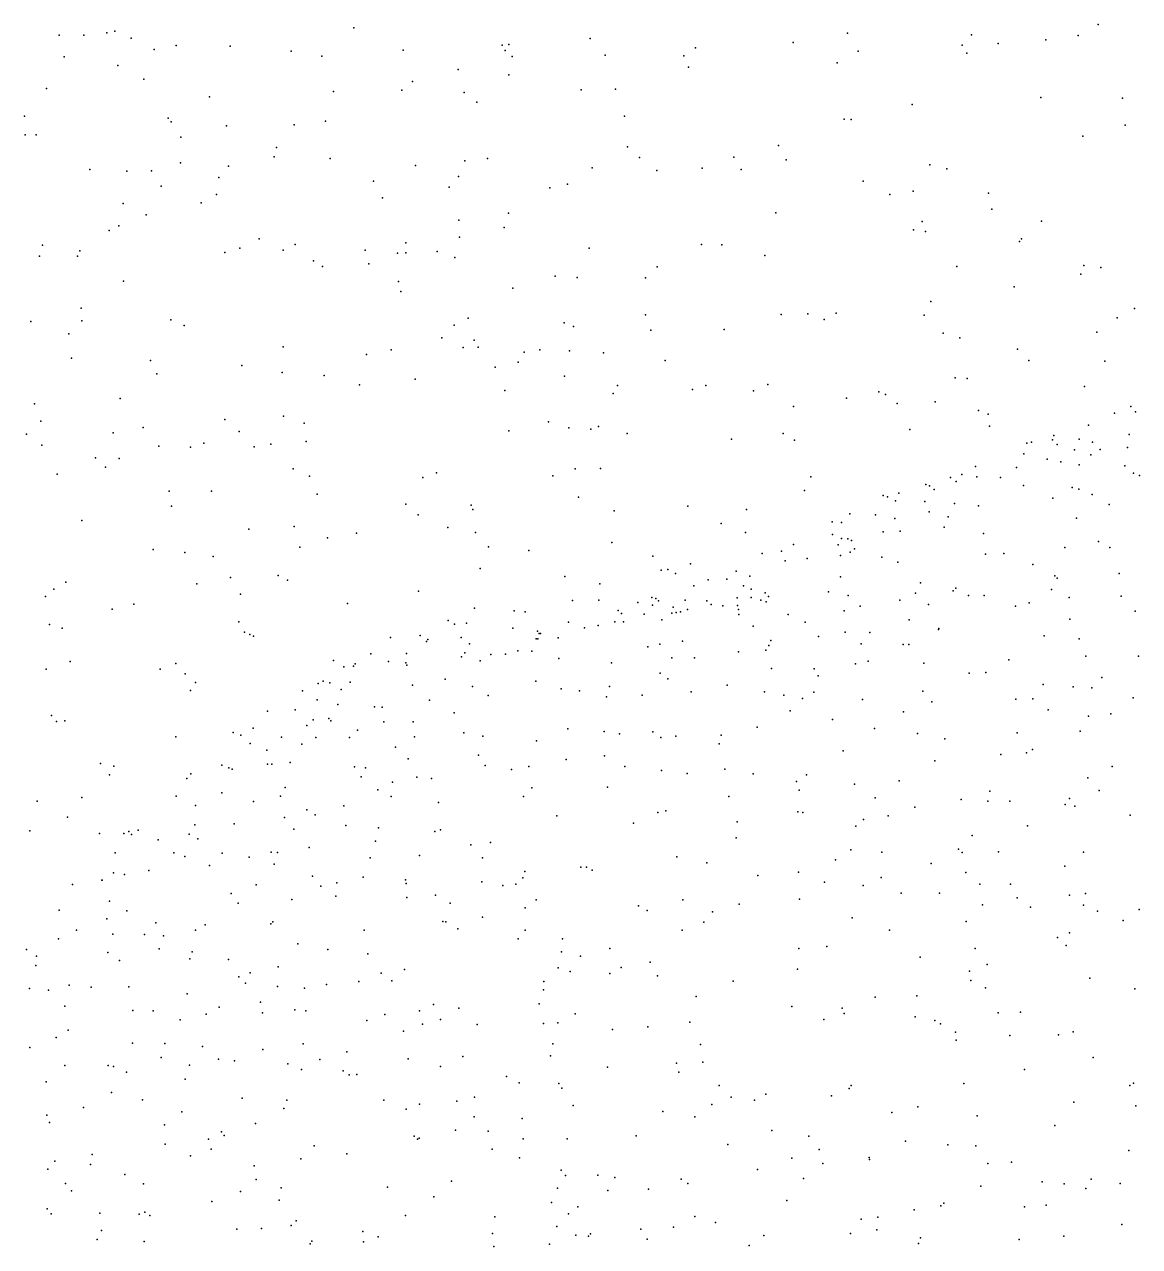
# Model space of a CAD drawing. Header units: metres. Extents: x -25 to 25, y -27.8 to 27.8.
# Drawn here: x -3.289 to -1.742, y 5.102 to 6.797 of the extents above; entities that cross this region are included whole.
import ezdxf

# ---------------------------------------------------------------- set-up
doc = ezdxf.new("R2010")
doc.units = ezdxf.units.M

msp = doc.modelspace()

# ---------------------------------------------------------------- linework, layer by layer
for p in [(-1.7995, 6.7968, 4.3699), (-3.241, 6.7821, 17.5707), (-3.2067, 6.7817, 12.7308), (-3.1748, 6.7853, 17.7576), (-3.1639, 6.7876, 21.8971), (-2.8321, 6.7922, 13.2027), (-2.1474, 6.7848, 25.7319), (-1.9754, 6.7824, -19.905), (-1.827, 6.7816, 25.6664), (-3.141, 6.7779, 20.6664), (-3.1092, 6.7619, 15.2514), (-3.0788, 6.7674, 22.5013), (-3.0039, 6.7667, 13.02), (-2.6263, 6.7682, 14.7995), (-2.6171, 6.769, -20.0578), (-2.5042, 6.7773, -18.1023), (-2.358, 6.7645, 20.5573), (-2.2226, 6.7716, 14.3454), (-1.988, 6.7681, 4.4865), (-1.9384, 6.7704, 13.8063), (-1.872, 6.7756, 14.2239), (-3.234, 6.7518, 23.1306), (-2.9191, 6.7596, 20.6162), (-2.8767, 6.7526, 21.5471), (-2.7638, 6.7609, -18.1883), (-2.622, 6.7605, 20.5786), (-2.6126, 6.7525, -18.4006), (-2.4836, 6.754, 25.7606), (-2.3743, 6.7535, 13.5535), (-2.1323, 6.7596, -23.4718), (-1.9817, 6.757, 9.2535), (-3.1593, 6.74, 18.3491), (-2.6874, 6.7343, 13.3138), (-2.3677, 6.7376, -18.3266), (-2.1615, 6.7437, -18.1307), (-3.1236, 6.7208, 4.5446), (-2.7506, 6.7176, -18.5829), (-2.6171, 6.7269, -22.9978), (-3.2584, 6.7078, 17.3659), (-3.0323, 6.6965, 18.0923), (-2.8605, 6.704, -16.0932), (-2.7655, 6.7058, 15.0939), (-2.6789, 6.7022, 4.6261), (-2.5166, 6.706, 13.4532), (-2.4692, 6.7072, -18.6719), (-1.8788, 6.6954, -18.0441), (-1.7655, 6.6946, 8.7499), (-2.6615, 6.6888, 21.3919), (-2.0574, 6.6858, 14.2565), (-3.2891, 6.6696, 12.6229), (-3.0896, 6.6669, 25.9035), (-3.0854, 6.6618, 22.321), (-2.8712, 6.6626, -20.6759), (-2.4567, 6.6694, 4.6607), (-2.1518, 6.6654, -18.3534), (-2.1421, 6.665, 21.0223), (-3.2882, 6.6437, -15.212), (-3.2727, 6.6435, -23.0026), (-3.0087, 6.6562, -21.0591), (-2.915, 6.6574, 22.6298), (-1.7618, 6.657, 13.8939), (-3.072, 6.6404, -18.4324), (-2.9394, 6.6263, 15.2829), (-2.4526, 6.6273, 21.237), (-2.243, 6.6289, 13.7143), (-1.8207, 6.6418, 20.3903), (-2.9424, 6.6131, 22.4822), (-2.865, 6.611, -11.2432), (-2.6467, 6.6108, 14.9761), (-2.436, 6.6121, -22.9964), (-2.305, 6.6128, 21.1365), (-3.1985, 6.5955, -11.3154), (-3.1471, 6.5933, -21.2441), (-3.1127, 6.5938, 12.849), (-3.0726, 6.6049, 22.1466), (-3.0061, 6.6005, 12.9985), (-2.7466, 6.6014, 25.7793), (-2.6782, 6.6076, -16.1661), (-2.5013, 6.5981, -10.9365), (-2.4116, 6.5942, 13.5725), (-2.3488, 6.5973, -19.9661), (-2.2946, 6.5955, -18.7877), (-2.2323, 6.609, 25.6584), (-2.0331, 6.6023, 9.0333), (-2.0095, 6.5968, -10.6422), (-3.0195, 6.5846, -18.663), (-2.805, 6.5795, 13.2132), (-2.687, 6.586, -11.1158), (-2.1254, 6.5794, 20.4406), (-3.0992, 6.5726, 17.7638), (-3.0227, 6.5612, 17.9993), (-2.6997, 6.5713, 21.5406), (-2.5602, 6.5701, 21.386), (-2.5358, 6.5754, 14.7395), (-2.0883, 6.561, 13.8478), (-2.0562, 6.5656, 25.6037), (-1.9518, 6.5628, -18.312), (-3.1522, 6.5485, 15.342), (-3.044, 6.5496, 22.9861), (-2.7924, 6.5565, 22.8047), (-3.1201, 6.5326, 18.2965), (-2.6865, 6.5254, 15.166), (-2.6176, 6.5351, 20.5843), (-2.2466, 6.5356, 14.3948), (-1.9469, 6.5407, 20.986), (-3.1716, 6.5112, 4.4368), (-3.1581, 6.5176, 20.6387), (-2.6237, 6.5153, 13.3822), (-2.0555, 6.5121, 14.2669), (-2.0437, 6.5237, 4.3879), (-2.039, 6.5096, -23.4528), (-1.8779, 6.5241, 9.128), (-2.9633, 6.4997, -22.8811), (-2.9136, 6.4918, 25.798), (-2.7598, 6.4938, 4.4953), (-2.6853, 6.5018, 22.579), (-2.3498, 6.4916, 20.5294), (-2.3217, 6.4914, 25.6049), (-1.9085, 6.4956, 13.9205), (-1.9056, 6.4997, 25.5329), (-3.2682, 6.4753, 25.8158), (-3.264, 6.4906, -11.0777), (-3.2156, 6.4754, 17.3304), (-3.2121, 6.4828, 23.1013), (-3.0111, 6.4805, -16.08), (-2.9903, 6.4865, -15.6188), (-2.9302, 6.4836, 4.4499), (-2.8163, 6.484, 22.401), (-2.7716, 6.4797, 21.7375), (-2.76, 6.4799, -19.0141), (-2.7166, 6.4818, -20.3792), (-2.5055, 6.4865, 25.647), (-2.2617, 6.4762, 13.7347), (-2.8881, 6.4689, 21.9754), (-2.8755, 6.4612, 22.235), (-2.8112, 6.4647, 15.3264), (-2.6921, 6.4735, 25.7041), (-2.4114, 6.4608, 4.5401), (-1.9954, 6.461, 20.4185), (-1.8191, 6.4627, 20.3796), (-1.7959, 6.4599, 4.1556), (-3.1518, 6.4408, 17.4996), (-2.7701, 6.4405, 20.6703), (-2.5526, 6.4478, 14.8494), (-2.5221, 6.4461, -20.1186), (-2.4276, 6.4454, 22.6668), (-1.8235, 6.4506, -23.6933), (-2.767, 6.4265, -22.758), (-2.6114, 6.431, -16.2735), (-1.9161, 6.4331, -19.8756), (-2.0317, 6.4127, 25.5117), (-3.2102, 6.4034, -22.8378), (-2.6734, 6.3894, 22.3342), (-2.4274, 6.3943, 14.6461), (-2.2393, 6.3947, 22.7035), (-2.2021, 6.3955, 25.5321), (-2.1631, 6.3963, 4.4213), (-2.041, 6.3936, 21.0648), (-1.7729, 6.3899, 20.9865), (-1.7489, 6.4027, 14.235), (-3.28, 6.3851, 4.3845), (-3.2093, 6.3856, -16.0198), (-3.0861, 6.3872, 17.6393), (-3.0673, 6.3795, 20.7209), (-2.693, 6.3799, 21.8657), (-2.5403, 6.383, 22.4277), (-2.5273, 6.3781, 20.6331), (-2.42, 6.3728, 22.8181), (-2.3184, 6.3738, -19.1527), (-2.1797, 6.3875, -19.8491), (-3.2276, 6.3677, 12.7081), (-2.71, 6.3621, 4.4192), (-2.6651, 6.3588, -15.9973), (-2.0146, 6.3689, 13.9135), (-1.9914, 6.3623, -18.8874), (-1.8015, 6.3703, 25.4368), (-2.9301, 6.3499, 13.0419), (-2.8145, 6.3393, 13.1688), (-2.7802, 6.3457, 22.8985), (-2.6802, 6.3487, -11.1186), (-2.6597, 6.3491, 22.1553), (-2.5957, 6.3425, 15.1018), (-2.5741, 6.3456, 21.6278), (-2.5328, 6.3441, 4.4542), (-2.4856, 6.3413, -16.1104), (-1.9113, 6.3464, 8.8428), (-3.224, 6.3342, 17.1941), (-3.114, 6.3306, -15.2993), (-2.9874, 6.3237, 4.363), (-2.6358, 6.3215, 20.7332), (-2.6039, 6.3286, 13.3998), (-2.4002, 6.3308, 21.3599), (-1.8957, 6.331, 20.4452), (-1.79, 6.3298, -18.5458), (-3.1056, 6.3124, -10.8058), (-2.9314, 6.3141, -19.0897), (-2.8731, 6.3102, -21.0633), (-2.7469, 6.3051, -20.5264), (-2.5398, 6.309, 22.2815), (-1.9978, 6.3069, -23.4043), (-1.981, 6.306, 14.3037), (-2.8244, 6.297, 15.4617), (-2.6224, 6.2893, 15.2821), (-2.4662, 6.2962, -19.3606), (-2.3622, 6.2908, 20.6742), (-2.3437, 6.296, -16.3883), (-2.2777, 6.2886, 21.2148), (-2.2576, 6.2976, -19.4581), (-1.8182, 6.2948, 9.0472), (-3.2749, 6.2707, -18.7017), (-3.1562, 6.278, 15.5497), (-2.4725, 6.2851, 21.4941), (-2.1484, 6.2786, 22.8338), (-2.1036, 6.2873, -19.2562), (-2.0947, 6.2836, 4.3353), (-2.0783, 6.2713, 20.5752), (-2.0256, 6.2737, 25.4447), (-2.9299, 6.2538, 17.9522), (-2.222, 6.2672, 22.5531), (-1.9654, 6.2616, -19.6845), (-1.952, 6.2566, 21.0665), (-1.7768, 6.2576, 27.8981), (-1.7539, 6.2671, 27.7906), (-1.7477, 6.2594, 28.0473), (-3.2662, 6.2466, 17.0711), (-3.1243, 6.2381, 17.3682), (-3.0113, 6.2492, -22.6691), (-2.9009, 6.2438, 25.6802), (-2.5619, 6.2457, 21.772), (-2.5338, 6.2375, 25.5562), (-2.4926, 6.2392, -20.0127), (-1.9504, 6.2398, -10.8049), (-1.8127, 6.2411, 27.73), (-3.2862, 6.2286, -22.679), (-3.1658, 6.2303, -18.9479), (-2.991, 6.2322, 17.7736), (-2.6172, 6.2333, -10.913), (-2.5034, 6.2357, 15.0027), (-2.453, 6.2296, 22.8652), (-2.3081, 6.2217, 4.4104), (-2.2363, 6.2294, 14.523), (-2.2209, 6.2203, 13.7635), (-2.0608, 6.2349, -23.2084), (-1.8627, 6.2206, 28.0702), (-1.861, 6.2269, 27.8781), (-1.8258, 6.2218, 28.1758), (-1.7564, 6.2281, 28.2631), (-3.265, 6.2133, -15.1937), (-3.1028, 6.212, 12.8029), (-3.0589, 6.2108, 17.5604), (-3.0403, 6.2163, -16.0405), (-2.9705, 6.2113, 23.0191), (-2.9472, 6.2146, -21.4195), (-2.8982, 6.2183, -10.8525), (-1.8982, 6.216, 27.7172), (-1.8921, 6.2174, 27.9638), (-1.8565, 6.2141, 14.3391), (-1.8325, 6.2067, 25.3609), (-1.8071, 6.2174, 27.4772), (-1.7968, 6.2072, 28.4233), (-1.7587, 6.21, 27.3905), (-3.1906, 6.1958, 20.8041), (-3.1576, 6.1949, 23.0967), (-1.9025, 6.2013, 28.2878), (-1.87, 6.1942, 28.4674), (-1.8512, 6.1902, 13.9289), (-1.8259, 6.1862, 28.5877), (-1.8097, 6.2002, 4.0711), (-3.2439, 6.173, 4.3397), (-3.1765, 6.1831, -10.5319), (-2.9164, 6.1804, -15.5857), (-2.8934, 6.1706, 18.1132), (-2.7172, 6.1749, 13.2292), (-2.5558, 6.1707, -16.3285), (-2.525, 6.1805, 20.9078), (-2.4901, 6.181, 22.0901), (-2.198, 6.1695, -22.901), (-1.9887, 6.1726, 28.2658), (-1.9698, 6.1838, 27.9707), (-1.9676, 6.1695, 28.4739), (-1.9128, 6.1822, 27.4699), (-1.7625, 6.1846, -18.9435), (-1.7506, 6.1745, 27.2584), (-1.742, 6.1714, 28.7142), (-2.7363, 6.1685, -15.7945), (-2.0385, 6.159, 14.4236), (-2.0335, 6.1569, 28.024), (-2.0268, 6.1518, 27.7889), (-2.0041, 6.1686, 27.8852), (-1.9963, 6.163, 27.6762), (-1.9348, 6.1684, 28.5856), (-1.9032, 6.1576, 28.7059), (-1.8354, 6.1545, 27.2756), (-1.8263, 6.1525, -19.5546), (-3.0885, 6.1497, 15.6341), (-3.0294, 6.1498, 20.8896), (-2.8829, 6.1456, 4.3247), (-2.5204, 6.1415, 15.219), (-2.207, 6.1506, 20.8145), (-2.0978, 6.1436, 13.8329), (-2.0918, 6.1419, 28.2448), (-2.0804, 6.1363, 27.9345), (-2.0759, 6.1466, 28.1229), (-2.0399, 6.1352, 28.6105), (-1.8624, 6.14, 28.801), (-1.8079, 6.1451, -19.1828), (-3.0852, 6.1287, -21.7006), (-2.7601, 6.1315, 22.958), (-2.6693, 6.1303, -22.3606), (-2.6671, 6.1242, 25.5814), (-2.471, 6.1223, 21.8621), (-2.3689, 6.1287, 20.9372), (-2.2871, 6.1242, 22.3626), (-2.144, 6.118, 28.4221), (-2.0341, 6.1211, -16.161), (-1.9988, 6.1323, 28.6907), (-1.9655, 6.1291, 4.1887), (-1.7841, 6.131, 28.8406), (-3.2094, 6.1087, 17.1648), (-2.7428, 6.1167, 15.5137), (-2.3227, 6.1047, 22.8954), (-2.1687, 6.1073, 28.2504), (-2.1553, 6.1062, 28.0113), (-2.1082, 6.1168, 27.8006), (-2.0814, 6.1119, 27.6236), (-2.0074, 6.1138, 27.4166), (-1.8296, 6.1122, 27.19), (-2.9779, 6.0971, 17.6846), (-2.915, 6.1008, 20.9866), (-2.8685, 6.0848, -21.2323), (-2.8283, 6.0913, -20.9155), (-2.7019, 6.0991, 4.3237), (-2.6635, 6.0924, -10.7384), (-2.2885, 6.0924, -16.4165), (-2.1679, 6.0896, 27.9111), (-2.1557, 6.0841, 28.6261), (-2.0977, 6.0934, 22.5059), (-2.074, 6.0942, 27.4769), (-2.0129, 6.0999, 22.8619), (-1.9587, 6.0909, 28.8663), (-3.1104, 6.0689, 25.6608), (-2.9068, 6.072, 12.9601), (-2.6451, 6.0725, -19.7645), (-2.5892, 6.0672, -20.3426), (-2.4742, 6.0783, 21.0677), (-2.2221, 6.0756, 28.4929), (-2.1601, 6.075, 27.685), (-2.1467, 6.0834, 14.5771), (-2.1417, 6.0813, 21.0901), (-2.1374, 6.0696, 27.5557), (-1.8458, 6.0715, 14.4602), (-1.7988, 6.0796, 27.1138), (-1.7833, 6.0716, 20.711), (-3.0664, 6.0647, 17.3966), (-3.0271, 6.0588, -19.2443), (-2.4171, 6.0593, 22.0046), (-2.2655, 6.0631, 28.2617), (-2.239, 6.0665, 28.0588), (-2.2335, 6.0531, 28.5907), (-2.2031, 6.0564, 13.722), (-2.1569, 6.0603, 28.7288), (-2.1435, 6.0649, 25.4745), (-2.0997, 6.0581, 28.8224), (-2.0773, 6.0512, 27.3277), (-1.9559, 6.0622, 27.2012), (-1.9302, 6.063, 21.0481), (-2.6566, 6.0422, 21.1114), (-2.4059, 6.0401, 15.0759), (-2.3964, 6.0411, 13.5434), (-2.386, 6.0355, 21.4911), (-2.3651, 6.0489, 4.3368), (-2.3015, 6.0387, 28.1438), (-1.89, 6.0479, 20.8675), (-1.7704, 6.0354, 4.0049), (-3.2318, 6.0232, 12.6418), (-3.0499, 6.0213, -22.3311), (-3.0032, 6.0299, 12.8296), (-2.9371, 6.0328, 25.6741), (-2.9239, 6.0262, 23.0222), (-2.5393, 6.0312, -20.0973), (-2.4907, 6.0212, 13.4212), (-2.3602, 6.0183, 28.2232), (-2.3404, 6.0267, 28.3968), (-2.3145, 6.0276, 28.4988), (-2.2916, 6.0181, 27.9131), (-2.2827, 6.0316, 25.5462), (-2.1568, 6.031, 27.4104), (-2.0458, 6.0226, -22.9803), (-1.8597, 6.0324, -10.8705), (-1.8561, 6.0289, 27.0633), (-3.2601, 6.0035, 20.9823), (-3.2485, 6.0135, -19.0911), (-2.9894, 6.0069, 15.6592), (-2.7423, 6.0111, 25.6803), (-2.4188, 6.0021, 28.3654), (-2.4131, 6.0008, 27.0499), (-2.3003, 6.0017, 28.6784), (-2.2809, 6.0138, 27.788), (-2.2807, 6.0022, 27.0761), (-2.2615, 6.0084, 27.5239), (-2.257, 6.0034, 27.2446), (-2.1737, 6.0098, 27.3287), (-2.1461, 6.005, 28.898), (-2.0527, 6.0081, -10.783), (-2.0004, 6.0116, 27.1236), (-1.9967, 6.0151, 29.0033), (-1.9792, 6.0049, 25.4562), (-1.9575, 6.0049, 27.0284), (-1.8644, 6.0134, -23.3261), (-1.8397, 6.002, 29.0956), (-1.7676, 6.0041, 13.9039), (-3.1672, 5.9861, -22.1584), (-3.1373, 5.9929, -15.2859), (-2.841, 5.9937, 18.0989), (-2.6648, 5.9875, 13.178), (-2.6097, 5.9837, 27.1492), (-2.5285, 5.9978, 27.112), (-2.4922, 5.9986, 26.9975), (-2.4653, 5.9841, 26.7733), (-2.4379, 5.9952, 26.8925), (-2.4177, 5.9915, 27.2942), (-2.4093, 5.9976, 28.4581), (-2.3889, 5.9886, 27.3976), (-2.3789, 5.9823, 26.7349), (-2.3726, 5.9984, 27.1486), (-2.3694, 5.9857, 27.7577), (-2.3423, 5.9975, 26.9322), (-2.3365, 5.9926, 27.3302), (-2.32, 5.9906, 27.5832), (-2.2998, 5.9909, 26.8189), (-2.2986, 5.9855, 22.1532), (-2.2673, 5.9983, 28.7615), (-2.2602, 5.9962, 26.9722), (-2.152, 5.9836, 26.899), (-2.1298, 5.9903, 22.3869), (-2.0747, 5.9983, 27.073), (-2.0348, 5.9925, 26.9679), (-1.9139, 5.9902, 22.6919), (-1.8952, 5.9946, 4.0891), (-1.7479, 5.9831, 26.9417), (-2.9917, 5.9686, 17.5421), (-2.7013, 5.9701, 27.123), (-2.6759, 5.9666, 26.9), (-2.5945, 5.9821, 26.8647), (-2.5341, 5.9681, 28.1526), (-2.47, 5.9684, 27.6106), (-2.4608, 5.9798, 28.0317), (-2.458, 5.9684, 27.7591), (-2.4292, 5.979, 27.8804), (-2.4048, 5.9713, 26.6316), (-2.391, 5.9802, 27.6581), (-2.3849, 5.9815, 27.5102), (-2.2979, 5.9788, 26.6867), (-2.2297, 5.9788, 26.7588), (-2.206, 5.9681, 26.6447), (-2.0617, 5.9711, 26.8478), (-1.8386, 5.9723, 26.9304), (-3.2544, 5.9648, 18.241), (-3.2366, 5.9594, 15.8427), (-2.984, 5.954, 21.1405), (-2.9765, 5.9508, 18.2832), (-2.9712, 5.9486, -10.4185), (-2.7399, 5.9493, 4.289), (-2.6924, 5.9653, 27.25), (-2.6116, 5.9598, 27.4236), (-2.5772, 5.9553, 27.5201), (-2.5749, 5.9524, 26.6329), (-2.5733, 5.9521, 21.2207), (-2.5121, 5.96, 28.4323), (-2.4933, 5.9632, 26.6161), (-2.278, 5.9625, 26.5535), (-2.1504, 5.954, -15.9889), (-2.1163, 5.9536, 26.5549), (-2.0209, 5.9579, 26.7677), (-2.0204, 5.9591, 13.7834), (-1.8745, 5.949, 29.1921), (-2.7812, 5.9469, 27.1114), (-2.7314, 5.9412, -22.205), (-2.7294, 5.9441, 27.383), (-2.683, 5.9468, 26.7735), (-2.6715, 5.9378, 27.5303), (-2.5792, 5.945, 28.302), (-2.577, 5.9448, 28.016), (-2.5488, 5.9461, 27.7292), (-2.4242, 5.9339, -15.9018), (-2.4076, 5.9375, 26.4433), (-2.376, 5.9418, 21.6582), (-2.2564, 5.9357, 28.9193), (-2.2534, 5.9424, 26.3989), (-2.1873, 5.9482, 26.4716), (-2.1282, 5.9381, 26.3928), (-2.07, 5.9372, 14.6863), (-2.062, 5.9369, 26.482), (-1.8257, 5.9448, 26.8431), (-2.8602, 5.9148, 12.9089), (-2.8083, 5.9242, 15.6171), (-2.759, 5.9244, 27.4832), (-2.6828, 5.92, 26.6413), (-2.6781, 5.9253, 27.6206), (-2.6422, 5.923, 27.7116), (-2.6217, 5.9235, 28.1762), (-2.6047, 5.9283, 27.9255), (-2.5853, 5.9276, 26.5379), (-2.5476, 5.9177, 26.4465), (-2.3911, 5.9186, 26.3629), (-2.3593, 5.9185, 15.1799), (-2.2982, 5.927, 26.3232), (-2.2603, 5.929, 13.6234), (-1.9236, 5.9156, 26.5847), (-1.8166, 5.9208, -16.203), (-1.7436, 5.9209, 26.759), (-3.2589, 5.9027, 21.1039), (-3.2258, 5.9133, -19.3363), (-3.1007, 5.9029, 12.6694), (-3.0789, 5.9107, 17.261), (-2.846, 5.906, 27.2126), (-2.8324, 5.9069, 17.9354), (-2.8304, 5.91, 26.9116), (-2.7839, 5.9134, 26.7787), (-2.7599, 5.9117, -10.4622), (-2.7586, 5.9084, 26.689), (-2.6569, 5.9141, 28.0058), (-2.4745, 5.9117, 26.3811), (-2.2528, 5.9037, 26.2071), (-2.1933, 5.903, 14.868), (-2.136, 5.9101, 26.2277), (-2.1187, 5.914, 29.0943), (-2.0415, 5.9113, 26.3191), (-1.9552, 5.8982, 26.3509), (-3.0663, 5.8964, 25.7087), (-3.0519, 5.8841, 23.0959), (-2.8815, 5.8828, 21.2486), (-2.8748, 5.8862, 17.7579), (-2.8656, 5.8839, 27.3515), (-2.8372, 5.8847, 18.2278), (-2.7053, 5.8887, 26.5516), (-2.5796, 5.8861, 28.5679), (-2.4071, 5.8971, 28.7894), (-2.3964, 5.8895, 4.2718), (-2.1879, 5.8936, -22.7099), (-1.9783, 5.8971, 22.4677), (-1.8756, 5.8815, 26.3923), (-1.7944, 5.8914, 26.6626), (-3.0585, 5.8731, -15.8895), (-2.9033, 5.8727, 26.9772), (-2.8496, 5.8744, 27.4861), (-2.7506, 5.8804, 27.8432), (-2.6675, 5.8787, 28.3322), (-2.6458, 5.8661, 26.4313), (-2.5444, 5.8755, 26.3179), (-2.5192, 5.8725, 15.5358), (-2.4817, 5.8644, -10.5385), (-2.4776, 5.8785, 28.7244), (-2.4323, 5.8667, 26.1968), (-2.3641, 5.8715, 22.9083), (-2.3143, 5.8805, 28.9543), (-2.2625, 5.8715, 29.0226), (-2.2356, 5.8665, 26.1153), (-2.194, 5.871, 29.0874), (-2.0429, 5.8723, 26.1569), (-1.8342, 5.8783, 26.5125), (-1.8082, 5.8769, 14.6529), (-2.8832, 5.8603, 26.8353), (-2.8541, 5.8537, 27.6103), (-2.8033, 5.8505, -19.856), (-2.793, 5.85, 25.7952), (-2.727, 5.8598, -20.8043), (-2.2098, 5.8619, 22.8944), (-2.1263, 5.8608, 26.0966), (-2.0302, 5.8574, 29.2278), (-1.9136, 5.8613, 26.2092), (-1.89, 5.8618, -23.0707), (-1.7508, 5.8628, 21.0535), (-3.2517, 5.8385, 12.5442), (-3.2448, 5.8303, 15.938), (-3.2332, 5.8309, 23.2151), (-2.952, 5.8445, 27.2946), (-2.9135, 5.8462, -21.263), (-2.8887, 5.8323, 26.7394), (-2.8666, 5.8345, 27.6957), (-2.8642, 5.8312, 23.0263), (-2.7906, 5.8298, 28.0876), (-2.7498, 5.8298, 28.2863), (-2.6931, 5.8421, 21.311), (-2.2268, 5.8452, 15.0325), (-2.168, 5.8329, -10.6312), (-2.0697, 5.8435, 13.6825), (-1.8688, 5.8466, 29.3043), (-1.813, 5.8374, 26.334), (-1.782, 5.8409, 26.4338), (-2.9993, 5.815, 27.1568), (-2.9719, 5.8209, 27.3829), (-2.8973, 5.8247, 15.7032), (-2.8268, 5.8183, 27.9746), (-2.6797, 5.8143, 28.551), (-2.5354, 5.8202, 25.8165), (-2.4848, 5.8165, 26.1272), (-2.4637, 5.8133, 21.3426), (-2.4175, 5.8157, 28.9192), (-2.2727, 5.8222, 21.8923), (-2.1099, 5.8206, 26.0066), (-2.0502, 5.8134, 14.838), (-1.9119, 5.8143, 13.7547), (-1.8243, 5.8166, 26.1985), (-3.0792, 5.8091, -19.6424), (-2.9888, 5.8111, 17.3747), (-2.976, 5.7999, 27.5099), (-2.9324, 5.8084, 27.6277), (-2.9043, 5.7986, 26.6542), (-2.885, 5.8081, 27.8029), (-2.8382, 5.8082, 26.5599), (-2.748, 5.8088, 28.3797), (-2.653, 5.8097, 26.2949), (-2.5788, 5.8034, 26.1801), (-2.406, 5.8082, 26.0555), (-2.3856, 5.8098, 13.383), (-2.3253, 5.7994, 29.0528), (-2.3226, 5.8113, 26.0064), (-2.0123, 5.8062, 22.8518), (-2.9527, 5.7905, 27.7143), (-2.7743, 5.7946, -15.9631), (-2.659, 5.7835, 28.6301), (-2.4845, 5.7826, 28.8664), (-2.1533, 5.7894, 29.2203), (-1.9346, 5.7845, 29.3418), (-1.8989, 5.7866, 26.025), (-1.8904, 5.7912, -16.3978), (-3.1836, 5.7721, -19.8386), (-3.165, 5.7684, 4.3458), (-3.015, 5.7696, 26.9015), (-3.0053, 5.7658, 27.6232), (-3.0008, 5.7641, 26.8157), (-2.952, 5.7709, 27.8396), (-2.9457, 5.7712, -10.2658), (-2.9202, 5.7733, 27.9284), (-2.831, 5.7675, 28.2225), (-2.8157, 5.7658, 26.4305), (-2.7568, 5.7785, 26.3485), (-2.6497, 5.7694, 15.6627), (-2.6133, 5.7637, 22.969), (-2.5895, 5.7676, 26.0993), (-2.5374, 5.7776, 28.7985), (-2.456, 5.768, 25.9819), (-2.4054, 5.7621, 15.5692), (-2.3176, 5.764, -22.5317), (-2.0259, 5.7755, -22.8081), (-1.7798, 5.7676, 29.3779), (-3.171, 5.7562, 18.2474), (-3.0638, 5.7511, 27.1004), (-3.0583, 5.7574, 27.2251), (-2.8221, 5.7533, 28.3162), (-2.7783, 5.7461, 28.4631), (-2.7447, 5.7532, 12.8698), (-2.7243, 5.751, 18.1048), (-2.3697, 5.7579, 25.9301), (-2.278, 5.7576, 15.4122), (-2.2178, 5.7472, 15.2627), (-2.2042, 5.7561, 25.8998), (-2.0755, 5.7478, 15.0192), (-1.8138, 5.7522, 26.0326), (-3.0154, 5.7314, 27.7934), (-2.9274, 5.7389, 28.069), (-2.799, 5.7355, 17.8387), (-2.5852, 5.7384, -20.6744), (-2.4801, 5.7392, -16.227), (-2.2142, 5.7351, 21.6525), (-2.1377, 5.7431, 4.1778), (-1.9499, 5.7337, 14.9265), (-1.7979, 5.7343, 25.7005), (-3.2715, 5.7197, 12.4433), (-3.2094, 5.7249, -15.8009), (-3.0788, 5.7267, 27.3964), (-3.0518, 5.7137, 27.718), (-2.9712, 5.7191, 12.6181), (-2.9337, 5.7266, 26.5315), (-2.8458, 5.7134, 26.358), (-2.7802, 5.726, 26.252), (-2.7146, 5.7177, 26.1375), (-2.5968, 5.7263, 26.0159), (-2.3117, 5.7261, 25.861), (-2.1088, 5.7245, 13.5785), (-2.054, 5.7112, 25.8368), (-1.9897, 5.7222, 29.3595), (-1.9524, 5.7195, 25.8889), (-1.9221, 5.7199, 22.7399), (-1.8452, 5.715, 29.4085), (-1.8393, 5.7236, -16.0822), (-1.8318, 5.7129, 25.9494), (-3.2294, 5.6976, 21.3383), (-2.9284, 5.6973, 28.1801), (-2.8974, 5.7077, 26.4399), (-2.8859, 5.7009, -22.0896), (-2.5506, 5.6992, 21.4217), (-2.4102, 5.7039, 29.0373), (-2.3994, 5.7063, 22.9207), (-2.2162, 5.705, 29.2308), (-2.2093, 5.7039, 25.8167), (-2.1252, 5.6944, 21.9192), (-2.0906, 5.6995, 29.3275), (-1.7552, 5.7001, 29.4264), (-3.2815, 5.6788, -20.2418), (-3.1441, 5.6777, 27.3426), (-3.1314, 5.6795, 27.5214), (-3.0525, 5.6867, 27.8618), (-2.998, 5.6882, -21.902), (-2.9155, 5.6807, 23.0799), (-2.843, 5.6858, 28.4358), (-2.7979, 5.6829, 28.5663), (-2.7195, 5.6777, 28.676), (-2.7118, 5.6798, 17.9537), (-2.4441, 5.6893, 13.1857), (-2.3001, 5.691, -15.951), (-2.1358, 5.6851, 25.7804), (-1.8975, 5.6855, 22.4691), (-3.1851, 5.6751, 23.2344), (-3.1513, 5.675, 27.2354), (-3.1404, 5.6736, 27.1144), (-3.1036, 5.6663, 26.8527), (-3.0605, 5.674, 17.0863), (-3.0484, 5.6676, 27.9454), (-2.8021, 5.6643, 26.1703), (-2.6427, 5.6625, 25.9741), (-2.3015, 5.669, 29.1848), (-1.9743, 5.6719, 4.0932), (-3.1633, 5.648, 25.9918), (-3.0817, 5.6481, -10.1629), (-3.0148, 5.6474, 28.1192), (-2.9466, 5.6492, 17.2615), (-2.9381, 5.6484, 28.2683), (-2.8942, 5.6556, 28.3764), (-2.741, 5.6442, -10.2463), (-2.6698, 5.6592, 25.988), (-2.1424, 5.6521, 15.375), (-2.0998, 5.6492, 21.5334), (-1.9934, 5.6531, 22.0827), (-1.9883, 5.6484, -16.5184), (-1.9379, 5.6496, 25.8086), (-1.8196, 5.6492, 29.4582), (-3.0664, 5.6428, 26.6228), (-3.0324, 5.6306, 26.5283), (-2.9775, 5.6421, 26.4369), (-2.9428, 5.6324, 26.0074), (-2.8093, 5.6411, 12.6784), (-2.6536, 5.6411, -20.1798), (-2.517, 5.6283, 13.0211), (-2.5095, 5.6283, 15.7557), (-2.3841, 5.6423, 29.1187), (-2.3424, 5.6342, 15.7091), (-2.1638, 5.6385, 13.4543), (-2.0309, 5.6335, -16.0535), (-1.8458, 5.6295, 13.6853), (-3.1818, 5.6101, 16.8426), (-3.1811, 5.6104, 26.9686), (-3.1656, 5.6205, 27.7095), (-3.1502, 5.6181, 16.0305), (-3.1166, 5.6236, 26.7431), (-2.8895, 5.6156, 26.2312), (-2.8193, 5.6143, 17.5763), (-2.7603, 5.6106, -22.2364), (-2.5976, 5.6132, 18.2615), (-2.5949, 5.6222, 28.8872), (-2.5014, 5.6239, 25.8111), (-2.2717, 5.6166, 13.3327), (-2.2152, 5.6213, 25.856), (-2.1005, 5.6139, 29.383), (-1.9831, 5.6207, 13.5918), (-3.2225, 5.6042, 27.3674), (-2.9677, 5.6035, -15.4336), (-2.8779, 5.6018, -21.1011), (-2.8556, 5.6067, 21.436), (-2.7597, 5.6054, 28.7058), (-2.6544, 5.6079, 12.8128), (-2.6252, 5.603, -15.8573), (-2.6075, 5.6044, 23.0007), (-2.1792, 5.6074, 25.7017), (-2.1254, 5.6027, 22.8495), (-1.9635, 5.6044, 29.4494), (-1.9209, 5.6048, 25.7669), (-3.1713, 5.5812, 26.8149), (-3.0023, 5.5917, 28.2655), (-2.9924, 5.5785, 18.3455), (-2.9183, 5.5834, 15.8711), (-2.857, 5.5881, 26.1347), (-2.7587, 5.586, 25.9961), (-2.7187, 5.5895, 4.1545), (-2.6986, 5.5783, 25.9295), (-2.5791, 5.5828, 18.062), (-2.3755, 5.583, -10.3981), (-2.2974, 5.5767, 25.6852), (-2.2137, 5.5837, 29.3157), (-2.0728, 5.5922, 25.6964), (-2.0194, 5.5921, 21.7198), (-1.96, 5.5758, 21.8862), (-1.9119, 5.5857, 25.748), (-1.8393, 5.5893, 25.7943), (-1.817, 5.5917, 3.9866), (-3.2407, 5.5688, 27.1529), (-3.1469, 5.5675, 21.4271), (-2.6537, 5.5589, -20.8057), (-2.5946, 5.572, 25.8283), (-2.4371, 5.5744, 29.1066), (-2.4253, 5.5679, 25.9896), (-2.3346, 5.5661, 13.1892), (-1.8932, 5.5728, 29.499), (-1.8198, 5.5753, 15.0415), (-1.8005, 5.5673, 29.509), (-1.7427, 5.5694, 25.8454), (-3.1746, 5.5565, 27.8959), (-3.1066, 5.5511, 26.5554), (-3.0384, 5.5483, 26.4115), (-2.9473, 5.5494, 26.2464), (-2.9445, 5.5523, 28.4596), (-2.7088, 5.553, 17.7618), (-2.7045, 5.5524, 28.8154), (-2.6877, 5.5427, 15.8493), (-2.3465, 5.5519, 29.2188), (-2.1409, 5.5579, 15.672), (-1.9825, 5.5528, 25.7006), (-1.7649, 5.5542, 21.3787), (-3.2417, 5.5287, 27.7215), (-3.217, 5.5409, 26.8879), (-3.1664, 5.5353, 26.7035), (-3.1223, 5.5346, 26.1031), (-3.0961, 5.5332, 12.3067), (-3.0516, 5.541, -21.5307), (-2.8176, 5.541, -15.7751), (-2.6041, 5.5288, -22.3598), (-2.5943, 5.5408, 21.4634), (-2.5424, 5.5289, -10.2636), (-2.3765, 5.5407, -22.5076), (-2.0889, 5.5409, -10.5079), (-1.8557, 5.5307, 15.1884), (-1.8393, 5.5372, 21.6), (-3.2861, 5.5138, 27.3946), (-3.1734, 5.5099, 18.1908), (-3.1022, 5.5151, -20.2731), (-3.0562, 5.5108, -15.7621), (-2.9098, 5.522, 28.5755), (-2.8681, 5.514, -20.174), (-2.8129, 5.5082, 12.5026), (-2.5439, 5.5107, 29.0115), (-2.477, 5.5154, 25.7114), (-2.2149, 5.5156, -16.4945), (-2.1761, 5.5181, 25.6473), (-1.97, 5.5156, 15.4092), (-1.8439, 5.5194, 22.1403), (-3.2734, 5.492, -20.4472), (-3.2724, 5.5047, 27.0351), (-3.1571, 5.4986, 28.0588), (-3.0595, 5.5013, 28.2776), (-3.0061, 5.5, 28.4035), (-2.5178, 5.5046, 12.8708), (-2.4208, 5.4963, 21.463), (-2.0462, 5.5032, 25.8433), (-1.9533, 5.4932, 13.505), (-2.9915, 5.4762, 21.4894), (-2.9759, 5.4819, 23.2079), (-2.9369, 5.4902, 17.0019), (-2.7941, 5.4813, 17.4071), (-2.7616, 5.4863, 28.7923), (-2.5488, 5.4886, 26.0848), (-2.532, 5.4837, 18.321), (-2.477, 5.4807, -16.116), (-2.4611, 5.4892, 29.1166), (-2.411, 5.4777, 25.6578), (-2.2167, 5.4867, 29.3505), (-1.978, 5.484, 21.3526), (-1.8111, 5.4743, 29.5379), (-3.2822, 5.46, 26.2046), (-3.2555, 5.4577, 27.887), (-3.227, 5.4645, 26.7446), (-3.1967, 5.4617, 26.6561), (-3.1442, 5.4624, 28.1527), (-2.9826, 5.4675, -21.2864), (-2.9378, 5.4627, 26.1385), (-2.9006, 5.4604, 16), (-2.8702, 5.4653, 28.677), (-2.825, 5.4698, 25.9716), (-2.7794, 5.4707, -10.1027), (-2.5688, 5.4581, 15.9425), (-2.5684, 5.4696, 25.7272), (-2.3057, 5.47, 25.9854), (-1.9759, 5.4712, 15.6426), (-1.9558, 5.461, 25.6468), (-1.7484, 5.4593, -23.0557), (-3.0633, 5.4524, 16.7446), (-2.9617, 5.4411, 28.5693), (-2.3572, 5.4487, 29.2477), (-2.1086, 5.448, 29.4412), (-2.0509, 5.4496, 25.6187), (-3.233, 5.4353, 27.9913), (-3.1385, 5.4295, 12.1407), (-3.1105, 5.4288, 26.4096), (-3.0368, 5.4245, 28.4571), (-3.0187, 5.4342, 26.2419), (-2.9587, 5.4263, 12.3566), (-2.9138, 5.4302, 18.4102), (-2.8988, 5.4288, 26.0383), (-2.7891, 5.4238, 17.2104), (-2.741, 5.4289, 23.1208), (-2.7216, 5.4377, 12.6226), (-2.6865, 5.4326, 17.5862), (-2.5751, 5.4388, 17.8126), (-2.5252, 5.4246, 25.6686), (-2.2244, 5.4352, 25.6048), (-2.1547, 5.4327, 13.2569), (-2.1519, 5.4252, 21.4195), (-1.938, 5.4262, 29.5283), (-1.9074, 5.4272, 22.628), (-3.0731, 5.4166, 16.2452), (-2.8142, 5.4154, 28.7862), (-2.7367, 5.4105, 28.8676), (-2.7119, 5.4169, 25.8083), (-2.6612, 5.41, 28.9439), (-2.569, 5.4115, 23.0451), (-2.5492, 5.4123, 29.0527), (-2.4242, 5.4067, 16.025), (-2.3658, 5.4132, 22.9653), (-2.1799, 5.4171, 22.8856), (-2.0534, 5.4205, 4.0715), (-2.0262, 5.4154, -22.8368), (-2.0184, 5.4108, 13.377), (-3.2451, 5.392, 26.6564), (-3.2283, 5.402, 4.4178), (-2.7634, 5.4009, -15.6259), (-2.4733, 5.4029, 29.1415), (-1.9976, 5.3994, 22.7522), (-1.9222, 5.3948, 15.7827), (-1.8547, 5.3958, 25.6484), (-1.834, 5.4, 22.4896), (-3.2814, 5.3781, 11.9398), (-3.1391, 5.3842, 28.3166), (-3.0945, 5.3835, 16.5496), (-3.0421, 5.3796, 18.307), (-2.9583, 5.3754, -15.4129), (-2.9022, 5.3831, 16.8167), (-2.5562, 5.3834, 21.5041), (-2.3512, 5.3822, 18.1533), (-1.9964, 5.3882, 15.9575), (-3.0996, 5.3644, 28.4282), (-3.02, 5.3621, 26.1756), (-2.9978, 5.3596, 28.6049), (-2.9237, 5.3557, 4.1406), (-2.8795, 5.3614, 25.9534), (-2.8418, 5.372, 26.1804), (-2.7565, 5.3623, 18.4957), (-2.6807, 5.3656, 25.7473), (-2.5593, 5.3665, 4.0199), (-2.3844, 5.3563, 26.0702), (-2.3477, 5.3576, 21.4703), (-1.8065, 5.3641, 13.54), (-3.233, 5.353, 28.1546), (-3.173, 5.3532, 16.3825), (-3.1655, 5.352, 26.4531), (-3.1474, 5.3438, 18.154), (-3.06, 5.3536, 21.5626), (-2.9045, 5.3478, 21.5599), (-2.8467, 5.3459, 12.5359), (-2.8385, 5.34, 16.2087), (-2.8281, 5.3406, 25.8894), (-2.712, 5.3519, 4.0414), (-2.4803, 5.3509, 25.6177), (-2.3813, 5.3441, 12.9814), (-1.9016, 5.3474, 25.8473), (-3.2588, 5.3304, 21.5743), (-3.066, 5.3344, 26.2408), (-2.6204, 5.3381, 29.0107), (-2.6029, 5.329, 18.5537), (-2.5475, 5.3282, 29.0784), (-2.5434, 5.3218, -10.0357), (-2.3251, 5.3255, 16.1504), (-2.1422, 5.3255, -16.0895), (-1.9858, 5.3283, -16.6189), (-1.7553, 5.3256, 15.5945), (-1.7505, 5.3287, -16.6534), (-3.1685, 5.3157, 28.3735), (-3.1255, 5.3057, 26.338), (-2.987, 5.308, 26.1076), (-2.9249, 5.3052, -22.0267), (-2.7904, 5.3053, 28.8755), (-2.6646, 5.3094, 17.3011), (-2.3085, 5.3092, 17.9828), (-2.2764, 5.3051, 25.5613), (-2.2607, 5.3136, 18.2775), (-2.1696, 5.3109, 25.5575), (-2.1448, 5.3212, 29.4416), (-3.2073, 5.295, 26.5), (-3.0709, 5.2888, 12.0753), (-2.929, 5.2936, 28.7565), (-2.7594, 5.2927, 16.5695), (-2.7412, 5.2996, 16.896), (-2.6893, 5.3035, 28.9535), (-2.5276, 5.2975, 16.2589), (-2.4036, 5.2892, 25.5822), (-2.3355, 5.2989, 3.9903), (-2.0858, 5.2879, 16.1514), (-2.0498, 5.296, 25.5613), (-1.8332, 5.3023, 29.5701), (-1.7471, 5.2972, 25.6685), (-3.2582, 5.2844, 16.8941), (-3.2542, 5.2741, 16.6306), (-3.095, 5.271, 28.5926), (-2.9687, 5.2729, -9.874), (-2.665, 5.282, 16.3764), (-2.5987, 5.2798, 23.1449), (-2.3589, 5.282, 17.8385), (-1.9672, 5.2833, 29.5334), (-3.0156, 5.2611, 12.2639), (-3.0119, 5.2559, -21.553), (-2.7484, 5.2554, 25.7805), (-2.691, 5.2634, -15.7849), (-2.6457, 5.2621, -20.4378), (-2.4406, 5.2556, 17.6862), (-2.2524, 5.2631, -22.7069), (-2.201, 5.2552, 22.9075), (-1.8595, 5.2699, 25.5996), (-3.0939, 5.2443, 26.2437), (-3.0338, 5.2512, 23.3616), (-3.03, 5.237, 28.6988), (-2.8871, 5.2419, 28.8424), (-2.7438, 5.2509, 23.2484), (-2.7414, 5.2522, -9.7991), (-2.6403, 5.2371, 16.7509), (-2.5972, 5.2514, 25.6597), (-2.536, 5.2513, 12.9128), (-2.3133, 5.2437, 29.311), (-2.0666, 5.2483, 29.4882), (-2.0078, 5.2433, 25.9027), (-1.9691, 5.242, 22.6697), (-3.247, 5.2203, 17.0348), (-3.1951, 5.2299, 18.034), (-3.0587, 5.2279, 18.2507), (-2.9058, 5.2239, 26.2803), (-2.8416, 5.2306, 12.7069), (-2.6022, 5.2253, 29.0496), (-2.2243, 5.2245, 18.4497), (-2.1866, 5.2365, 29.408), (-2.117, 5.2256, 25.5296), (-2.1167, 5.2229, 13.1893), (-1.7569, 5.2354, 29.5783), (-3.2566, 5.2095, 28.4205), (-3.1976, 5.216, 28.5193), (-2.9704, 5.214, 26.049), (-2.5446, 5.2078, -20.8312), (-2.2719, 5.2091, -9.8924), (-2.1816, 5.2173, 18.016), (-1.9523, 5.2171, 13.3041), (-1.9199, 5.2192, 16.119), (-3.2323, 5.1896, 4.352), (-3.1499, 5.2018, 21.6313), (-3.1237, 5.189, 28.653), (-2.9674, 5.1951, 12.5393), (-2.6966, 5.1928, 25.7261), (-2.5386, 5.2005, 18.6704), (-2.4934, 5.2009, -9.6649), (-2.4702, 5.198, 16.4816), (-2.3781, 5.1955, 25.5588), (-2.3688, 5.1896, 21.5179), (-2.2083, 5.1965, 21.4622), (-1.8772, 5.1917, 3.9962), (-1.8464, 5.1893, 21.2833), (-1.8091, 5.1956, -16.1045), (-1.7688, 5.1896, 15.9783), (-3.2239, 5.1796, 11.8167), (-2.9893, 5.1784, 28.7957), (-2.9329, 5.1834, 25.9753), (-2.7852, 5.1843, 28.9272), (-2.721, 5.1709, -22.239), (-2.5496, 5.1829, -22.4274), (-2.4795, 5.18, 17.5097), (-2.4233, 5.1816, 13.0143), (-1.962, 5.1857, 25.5521), (-1.8164, 5.1824, 25.5971), (-3.2576, 5.1542, 26.4603), (-3.0291, 5.1646, 26.1102), (-2.9355, 5.1666, 21.6314), (-2.5577, 5.1631, 29.0891), (-2.5214, 5.1572, 25.5922), (-2.2312, 5.1661, 29.3718), (-2.0546, 5.1529, 25.5162), (-2.0178, 5.1585, 16.2223), (-2.0134, 5.1622, 29.5119), (-1.9016, 5.1571, 29.5623), (-1.8714, 5.1594, -10.4097), (-3.2518, 5.1473, 23.2607), (-3.1846, 5.1485, 26.3578), (-3.1297, 5.1472, -20.6326), (-3.122, 5.1499, 12.2105), (-3.1151, 5.1452, 26.2276), (-2.9122, 5.1379, -21.4076), (-2.7606, 5.1453, 26.2706), (-2.6363, 5.1432, 25.6732), (-2.5343, 5.1475, 26.1864), (-2.3588, 5.1436, 29.259), (-2.3302, 5.1353, 16.464), (-2.1284, 5.1402, 3.9666), (-2.1051, 5.143, 29.4619), (-3.1823, 5.1245, 16.7882), (-2.9944, 5.126, 23.4477), (-2.96, 5.1272, -9.6851), (-2.919, 5.1315, -20.5407), (-2.8194, 5.123, -15.8857), (-2.6399, 5.1203, 29.0516), (-2.5505, 5.1301, 17.1451), (-2.5241, 5.118, 16.8727), (-2.5037, 5.1198, 17.3395), (-2.4341, 5.126, 25.5685), (-2.3884, 5.129, 3.9315), (-2.1432, 5.12, -22.8388), (-2.1064, 5.1254, 18.4975), (-1.7664, 5.1325, 22.4118), (-3.188, 5.1121, 28.6998), (-3.1228, 5.1091, 28.7733), (-2.8926, 5.1058, 25.929), (-2.8905, 5.1096, 4.0049), (-2.8189, 5.1086, 25.8442), (-2.7982, 5.1156, 12.8693), (-2.6379, 5.1021, 21.6172), (-2.5608, 5.1056, -20.5699), (-2.5066, 5.1166, 18.8063), (-2.4252, 5.1123, -16.3983), (-2.2836, 5.1036, -9.5832), (-2.2633, 5.1174, 18.7041), (-2.0487, 5.1065, 18.146), (-2.0461, 5.1142, 18.3265), (-1.909, 5.1119, 25.5359), (-1.8471, 5.1167, 13.3685)]:
    msp.add_point(p)

doc.saveas('drawing.dxf')
